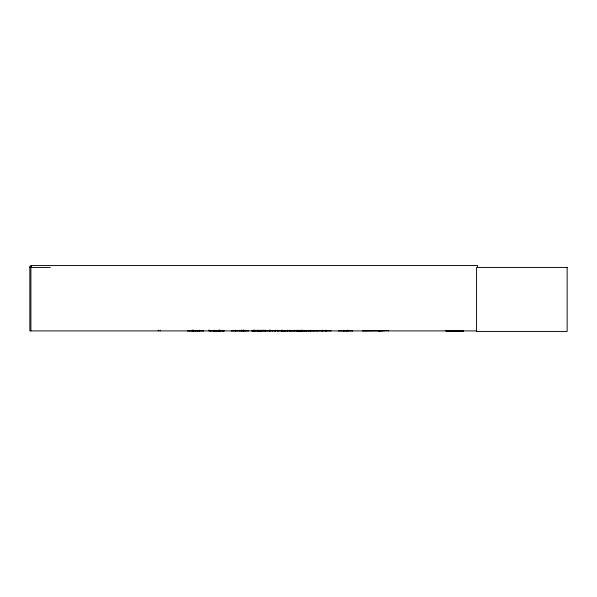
<?xml version="1.0" encoding="UTF-8"?>
<svg xmlns="http://www.w3.org/2000/svg" width="597" height="597" viewBox="0 0 597 597"><rect width="100%" height="100%" fill="white"/><g stroke="black" fill="none" stroke-linecap="round" stroke-linejoin="round"><path stroke-width="0.9" d="M213.689 330.88L213.696 330.372M223.285 330.88L223.293 330.372M445.78 330.619L463.451 330.872L463.399 330.395M463.071 330.887L463.108 330.395M317.529 330.82L317.567 330.372M292.978 330.768L293.015 330.902M300.925 330.835L300.843 330.372M284.926 330.902L284.903 330.417L284.918 330.82M338.708 330.902L352.767 330.85M260.426 330.835L260.389 330.372M209.89 330.902L224.196 330.835M216.054 330.835L216.032 330.372M231.323 330.902L237.718 330.835M255.762 330.835L255.643 330.372M300.03 330.835L300.045 330.372M215.614 330.835L215.607 330.372M259.964 330.835L260.023 330.238M275.702 330.835L275.762 330.417M192.241 330.835L192.144 330.104M192.577 330.82L192.51 330.238M346.656 330.835L346.693 330.417L346.73 330.902M260.68 330.835L260.725 330.417M222.256 330.835L222.308 330.417M210.196 330.835L210.248 330.417L210.301 330.902M277.292 330.835L330.999 330.835M283.702 330.835L283.754 330.417L283.806 330.902M215.92 330.835L215.98 330.417M220.771 330.835L220.83 330.417M272.389 330.835L272.448 330.417L272.516 330.902M31.716 266.232L29.85 266.232L29.85 330.902L476.69 330.902M29.85 267.434L50.327 267.434M187.622 330.484L199.577 330.484M306.194 330.484L318.141 330.484M362.61 330.484L378.185 330.484M187.6 330.641L199.599 330.641M306.171 330.641L318.164 330.641M362.58 330.641L378.207 330.656M445.735 330.745L463.444 330.745M203.473 330.88L187.54 330.88L187.548 330.372M275.762 330.768L252.053 330.835M362.595 330.865L387.968 330.507L388.483 330.902M378.349 330.805L387.946 330.507L378.349 330.902M285.336 330.902L285.239 330.372M305.022 330.835L304.97 330.417L304.91 330.902M300.627 330.88L300.582 330.372M270.001 330.835L270.083 330.238M263.859 330.835L263.807 330.417M203.159 330.835L203.107 330.417L203.055 330.902M197.286 330.835L197.234 330.417M291.291 330.835L291.239 330.417L291.172 330.85M223.92 330.835L223.875 330.417M217.793 330.835L217.741 330.417L217.689 330.902M259.046 330.835L259.023 330.238M298.933 330.835L299.037 330.372M298.694 330.82L298.649 330.372M298.321 330.835L298.351 330.372M298.112 330.82L298.134 330.372M330.79 330.82L330.745 330.372M274.284 330.835L274.351 330.372M274.187 330.82L274.165 330.372M265.956 330.835L265.941 330.238M265.852 330.82L265.837 330.372M300.216 330.768L300.276 330.372M463.444 330.887L445.78 330.887M197.152 330.88L197.152 330.372M477.622 267.434L477.622 265.561L30.902 265.561L30.902 330.902M352.454 330.372L352.454 330.902M348.103 330.238L348.103 330.902M347.835 330.238L347.835 330.902M344.745 330.372L344.745 330.902M343.648 330.238L343.648 330.902M343.379 330.238L343.379 330.902M326.223 330.238L326.223 330.902M325.94 330.238L325.94 330.902M325.798 330.372L325.798 330.902M322.514 330.372L322.514 330.902M322.38 330.238L322.38 330.902M322.089 330.238L322.089 330.902M313.783 330.372L313.783 330.902M310.283 330.238L310.283 330.902M310.089 330.238L310.089 330.902M308.343 330.372L308.343 330.902M306.231 330.372L306.231 330.902M305.873 330.372L305.873 330.902M304.127 330.238L304.127 330.902M303.94 330.238L303.94 330.902M302.5 330.372L302.5 330.902M302.276 330.372L302.276 330.902M302.097 330.372L302.097 330.902M302.037 330.372L302.037 330.902M301.694 330.238L301.731 330.902M301.642 330.372L301.575 330.902M301.522 330.238L301.448 330.902M301.007 330.372L301.007 330.902M300.164 330.372L300.134 330.902M299.903 330.372L299.903 330.902M299.701 330.372L299.701 330.902M299.53 330.372L299.53 330.902M299.194 330.372L299.194 330.902M298.254 330.372L298.231 330.902M298.06 330.372L298.067 330.902M297.799 330.238L297.813 330.902M297.604 330.372L297.702 330.902M297.515 330.238L297.507 330.902L297.433 330.372M296.59 330.372L296.59 330.902M295.925 330.372L295.925 330.902M294.269 330.238L294.269 330.902M294 330.238L294 330.902M290.866 330.372L290.866 330.902M289.888 330.238L289.888 330.902M289.62 330.238L289.62 330.902M287.411 330.238L287.411 330.902M287.194 330.238L287.194 330.902M285.06 330.372L285.06 330.902M282.239 330.238L282.239 330.902M282.12 330.238L282.12 330.902M281.665 330.238L281.665 330.902M281.448 330.238L281.523 330.902M278.314 330.372L278.344 330.902M277.799 330.238L277.799 330.902M277.672 330.372L277.672 330.902M275.829 330.372L275.829 330.902M275.232 330.238L275.232 330.902M275.113 330.238L275.113 330.902M270.322 330.238L270.322 330.902M269.881 330.238L269.881 330.902M269.613 330.372L269.613 330.902L269.59 330.238M267.56 330.372L267.56 330.902M265.732 330.238L265.732 330.902M265.404 330.372L265.404 330.902M265.038 330.238L265.038 330.902M264.799 330.238L264.799 330.902M263.673 330.104L263.755 330.902M262.143 330.238L262.143 330.902M261.956 330.104L262.001 330.902M261.314 330.372L261.314 330.902M260.77 330.372L260.77 330.902M260.553 330.372L260.553 330.902M259.822 330.238L259.822 330.902M258.859 330.238L258.859 330.902M258.702 330.372L258.702 330.902M257.553 330.238L257.553 330.902M257.262 330.238L257.262 330.902M256.15 330.372L256.15 330.902M255.031 330.104L255.031 330.902M254.688 330.238L254.688 330.902M254.449 330.238L254.449 330.902M253.718 330.104L253.718 330.902M253.158 330.238L253.165 330.902M252.986 330.372L252.986 330.902M252.643 330.372L252.613 330.902M251.956 330.372L251.956 330.902M248.621 330.372L248.621 330.902L239.024 330.88L239.024 330.372M245.248 330.372L245.248 330.902M244.136 330.372L244.136 330.902L243.986 330.238M243.658 330.238L243.658 330.902M243.583 330.104L243.583 330.902M243.039 330.238L243.031 330.902M241.867 330.104L241.867 330.902M241.479 330.238L241.479 330.902M241.27 330.238L241.27 330.902M239.158 330.372L239.158 330.902M237.822 330.372L237.822 330.902M235.711 330.238L235.711 330.902M235.494 330.238L235.494 330.902M231.733 330.372L231.733 330.902M223.823 330.372L223.823 330.902M222.353 330.372L222.353 330.902M220.89 330.372L220.89 330.902M220.039 330.238L220.039 330.902M219.621 330.238L219.621 330.902M219.465 330.238L219.465 330.902M219.3 330.238L219.3 330.902M218.651 330.238L218.666 330.902M218.323 330.238L218.33 330.902M216.435 330.372L216.435 330.902M214.293 330.238L214.293 330.902M214.084 330.238L214.084 330.902M209.778 330.104L209.778 330.902M208.457 330.104L208.457 330.902M199.376 330.238L199.376 330.902M199.174 330.238L199.174 330.902M195.458 330.372L195.458 330.902M193.764 330.238L193.764 330.902M193.465 330.238L193.465 330.902M193.264 330.238L193.264 330.902M192.727 330.372L192.667 330.902M189.585 330.372L189.585 330.902M160.145 330.104L160.145 330.902M158.28 330.104L158.28 330.902M338.984 330.768L339.021 330.372L338.984 330.768M567.15 267.434L476.57 267.434L476.57 331.439L567.15 331.439L567.15 267.434M301.231 330.902L301.231 330.372L301.179 330.902M300.478 330.902L300.478 330.372L300.44 330.902M297.231 330.902L297.231 330.372L297.202 330.902M219.853 330.902L219.853 330.238L219.83 330.902"/></g></svg>
